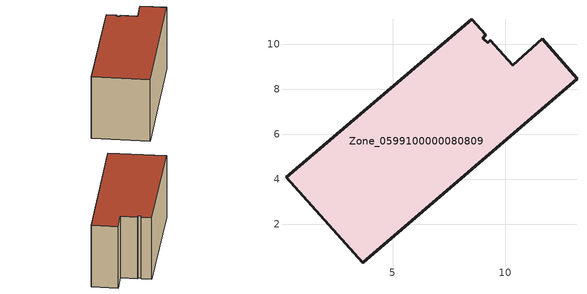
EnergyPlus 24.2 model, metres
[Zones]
Zone_0599100000080809
 floor ground (C_G): 0.26,4.11 8.51,11.11 9.12,10.42 9,10.27 9.21,10.07 9.33,10.18 10.32,9.06 11.64,10.25 13.18,8.47 3.67,0.3 z0
 wall outside (C_F): 11.64,10.25 10.32,9.06 9.33,10.18 9.21,10.07 9,10.27 9.12,10.42 8.51,11.11 0.26,4.11 3.67,0.3 13.18,8.47 11.64,10.25 z0:6.08
 roof outside (C_R): 9,10.27 9.12,10.42 8.51,11.11 0.26,4.11 3.67,0.3 13.18,8.47 11.64,10.25 10.32,9.06 9.33,10.18 9.21,10.07 z6.08
[BUILDING]
Pand.0599100000080809: North Axis=0; Terrain=City; Loads Convergence Tolerance Value=0.04; Temperature Convergence Tolerance Value=0.4; Solar Distribution=FullExterior; Maximum Number of Warmup Days=25; Minimum Number of Warmup Days=1
[Site:Location]
Rotterdam.The.Hague.AP_ZH_NLD Design_Conditions: Latitude=51.96; Longitude=4.45; Time Zone=1; Elevation=-4.5
[SITE:GROUNDTEMPERATURE:BUILDINGSURFACE]
18, 18, 18, 18, 18, 18, 18, 18, 18, 18, 18, 18
[MATERIAL] Thermal Absorptance=0.9; Solar Absorptance=0.7; Visible Absorptance=0.7
Name | Roughness | Thickness | Conductivity | Density | Specific Heat
G.TI.1946 | MediumSmooth | 0.15 | 1 | 540 | 1210
F.TI.1946 | Rough | 0.3 | 0.857143 | 1920 | 840
R.TI.1946 | MediumRough | 0.2 | 0.1 | 1500 | 1000
[CONSTRUCTION]
C_G: G.TI.1946
C_F: F.TI.1946
C_R: R.TI.1946
[ZONE]
Zone_0599100000080809: Type=1; Multiplier=1; Ceiling Height=Autocalculate; Volume=Autocalculate; Floor Area=autocalculate; Part of Total Floor Area=Yes
[ZONEINFILTRATION:DESIGNFLOWRATE]
Infil_Zone_0599100000080809: Zone or ZoneList or Space or SpaceList=Zone_0599100000080809; Schedule=AlwaysOn; Design Flow Rate Calculation Method=Flow/Area; Flow Rate per Floor Area=0.003; Constant Term Coefficient=1; Temperature Term Coefficient=0; Velocity Term Coefficient=0; Velocity Squared Term Coefficient=0
[HVACTEMPLATE:ZONE:IDEALLOADSAIRSYSTEM]
Zone_0599100000080809: Maximum Heating Supply Air Temperature=50; Minimum Cooling Supply Air Temperature=13; Maximum Heating Supply Air Humidity Ratio=0.0156; Minimum Cooling Supply Air Humidity Ratio=0.0077; Heating Limit=NoLimit; Cooling Limit=NoLimit; Dehumidification Control Type=ConstantSensibleHeatRatio; Cooling Sensible Heat Ratio=0.7; Dehumidification Setpoint=60; Humidification Control Type=None; Humidification Setpoint=30; Outdoor Air Method=None; Outdoor Air Flow Rate per Person=0.00944; Outdoor Air Flow Rate per Zone Floor Area=0; Outdoor Air Flow Rate per Zone=0; Demand Controlled Ventilation Type=None; Outdoor Air Economizer Type=NoEconomizer; Heat Recovery Type=None; Sensible Heat Recovery Effectiveness=0.7; Latent Heat Recovery Effectiveness=0.65
[ZONECONTROL:THERMOSTAT]
ThermostatControl_Zone_0599100000080809: Zone or ZoneList=Zone_0599100000080809; Control Type Schedule=DualSetpointControlType; Control 1=Thermostat_Zone_0599100000080809; Temperature Difference Between Cutout And Setpoint=0
[THERMOSTATSETPOINT:DUALSETPOINT]
Thermostat_Zone_0599100000080809: Heating Setpoint Temperature Schedule=HeatingSetpoint_Zone_0599100000080809; Cooling Setpoint Temperature Schedule=CoolingSetpoint_Zone_0599100000080809
[SCHEDULE:COMPACT]
HeatingSetpoint_Zone_0599100000080809: Through: 12/31, For: AllDays, Until: 24:00, 21
CoolingSetpoint_Zone_0599100000080809: Through: 12/31, For: AllDays, Until: 24:00, 24
DualSetpointControlType: Through: 12/31, For: AllDays, Until: 24:00, 4
AlwaysOn: Through: 12/31, For: AllDays, Until: 24:00, 1
